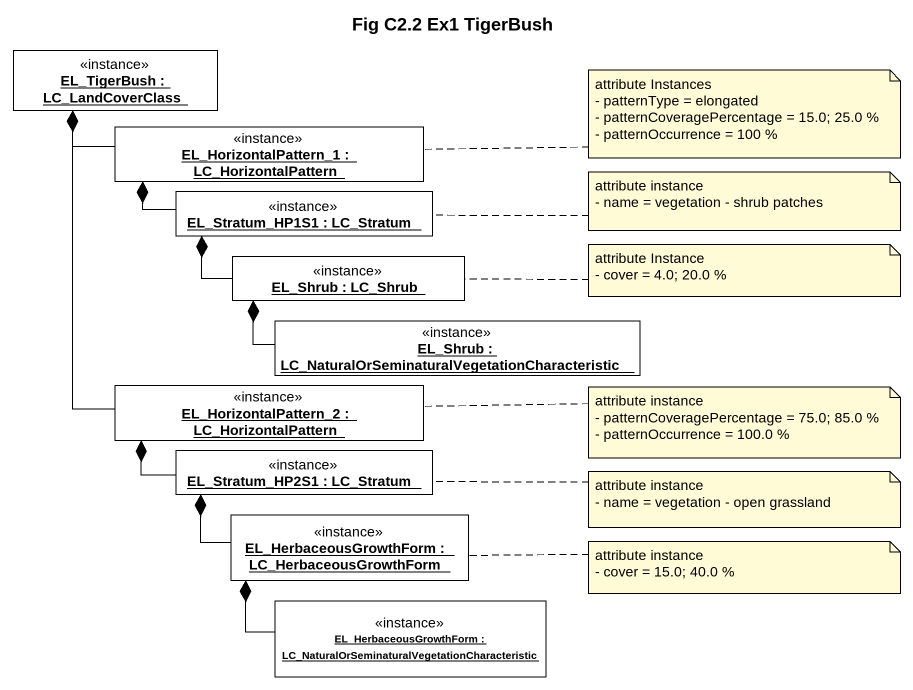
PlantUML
@startuml
title Fig C2.2 Ex1 TigerBush
hide circle
hide empty members
object "EL_TigerBush : LC_LandCoverClass" as EL_TigerBush <<instance>> #FFFFFF
object "EL_HorizontalPattern_1 : LC_HorizontalPattern" as EL_HorizontalPattern_1 <<instance>> #FFFFFF
object "EL_Stratum_HP1S1 : LC_Stratum" as EL_Stratum_HP1S1 <<instance>> #FFFFFF
object "EL_Shrub : LC_Shrub" as EL_Shrub <<instance>> #FFFFFF
object "EL_Shrub : LC_NaturalOrSeminaturalVegetationCharacteristic" as EL_Shrub_2 <<instance>> #FFFFFF
object "EL_HorizontalPattern_2 : LC_HorizontalPattern" as EL_HorizontalPattern_2 <<instance>> #FFFFFF
object "EL_Stratum_HP2S1 : LC_Stratum" as EL_Stratum_HP2S1 <<instance>> #FFFFFF
object "EL_HerbaceousGrowthForm : LC_HerbaceousGrowthForm" as EL_HerbaceousGrowthForm <<instance>> #FFFFFF
object "EL_HerbaceousGrowthForm : LC_NaturalOrSeminaturalVegetationCharacteristic" as EL_HerbaceousGrowthForm_2 <<instance>> #FFFFFF
EL_HorizontalPattern_1 -left-* EL_TigerBush
EL_Stratum_HP1S1 -up-* EL_HorizontalPattern_1
EL_Shrub -up-* EL_Stratum_HP1S1
EL_Shrub_2 -up-* EL_Shrub
EL_HorizontalPattern_2 -up-* EL_TigerBush
EL_Stratum_HP2S1 -up-* EL_HorizontalPattern_2
EL_HerbaceousGrowthForm -up-* EL_Stratum_HP2S1
EL_HerbaceousGrowthForm_2 -up-* EL_HerbaceousGrowthForm
note right of EL_HorizontalPattern_1
  attribute Instances
  - patternType = elongated
  - patternCoveragePercentage = 15.0; 25.0 %
  - patternOccurrence = 100 %
end note
note right of EL_Stratum_HP1S1
  attribute instance
  - name = vegetation - shrub patches
end note
note right of EL_Shrub
  attribute Instance
  - cover = 4.0; 20.0 %
end note
note right of EL_HorizontalPattern_2
  attribute instance
  - patternCoveragePercentage = 75.0; 85.0 %
  - patternOccurrence = 100.0 %
end note
note right of EL_Stratum_HP2S1
  attribute instance
  - name = vegetation - open grassland
end note
note right of EL_HerbaceousGrowthForm
  attribute instance
  - cover = 15.0; 40.0 %
end note
@enduml
